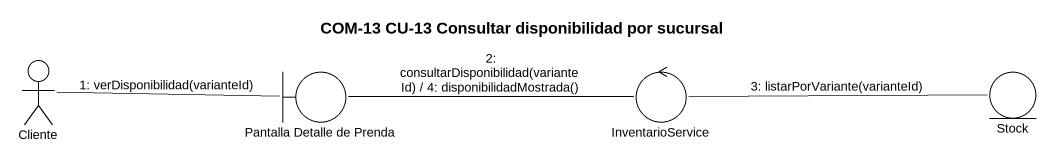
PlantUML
@startuml
title COM-13 CU-13 Consultar disponibilidad por sucursal
actor Cliente
boundary "Pantalla Detalle de Prenda" as Pantalla_Detalle_de_Prenda
control InventarioService
entity Stock
Cliente -right- Pantalla_Detalle_de_Prenda : 1: verDisponibilidad(varianteId)
Pantalla_Detalle_de_Prenda -right- InventarioService : 2: consultarDisponibilidad(varianteId) / 4: disponibilidadMostrada()
InventarioService -right- Stock : 3: listarPorVariante(varianteId)
@enduml
